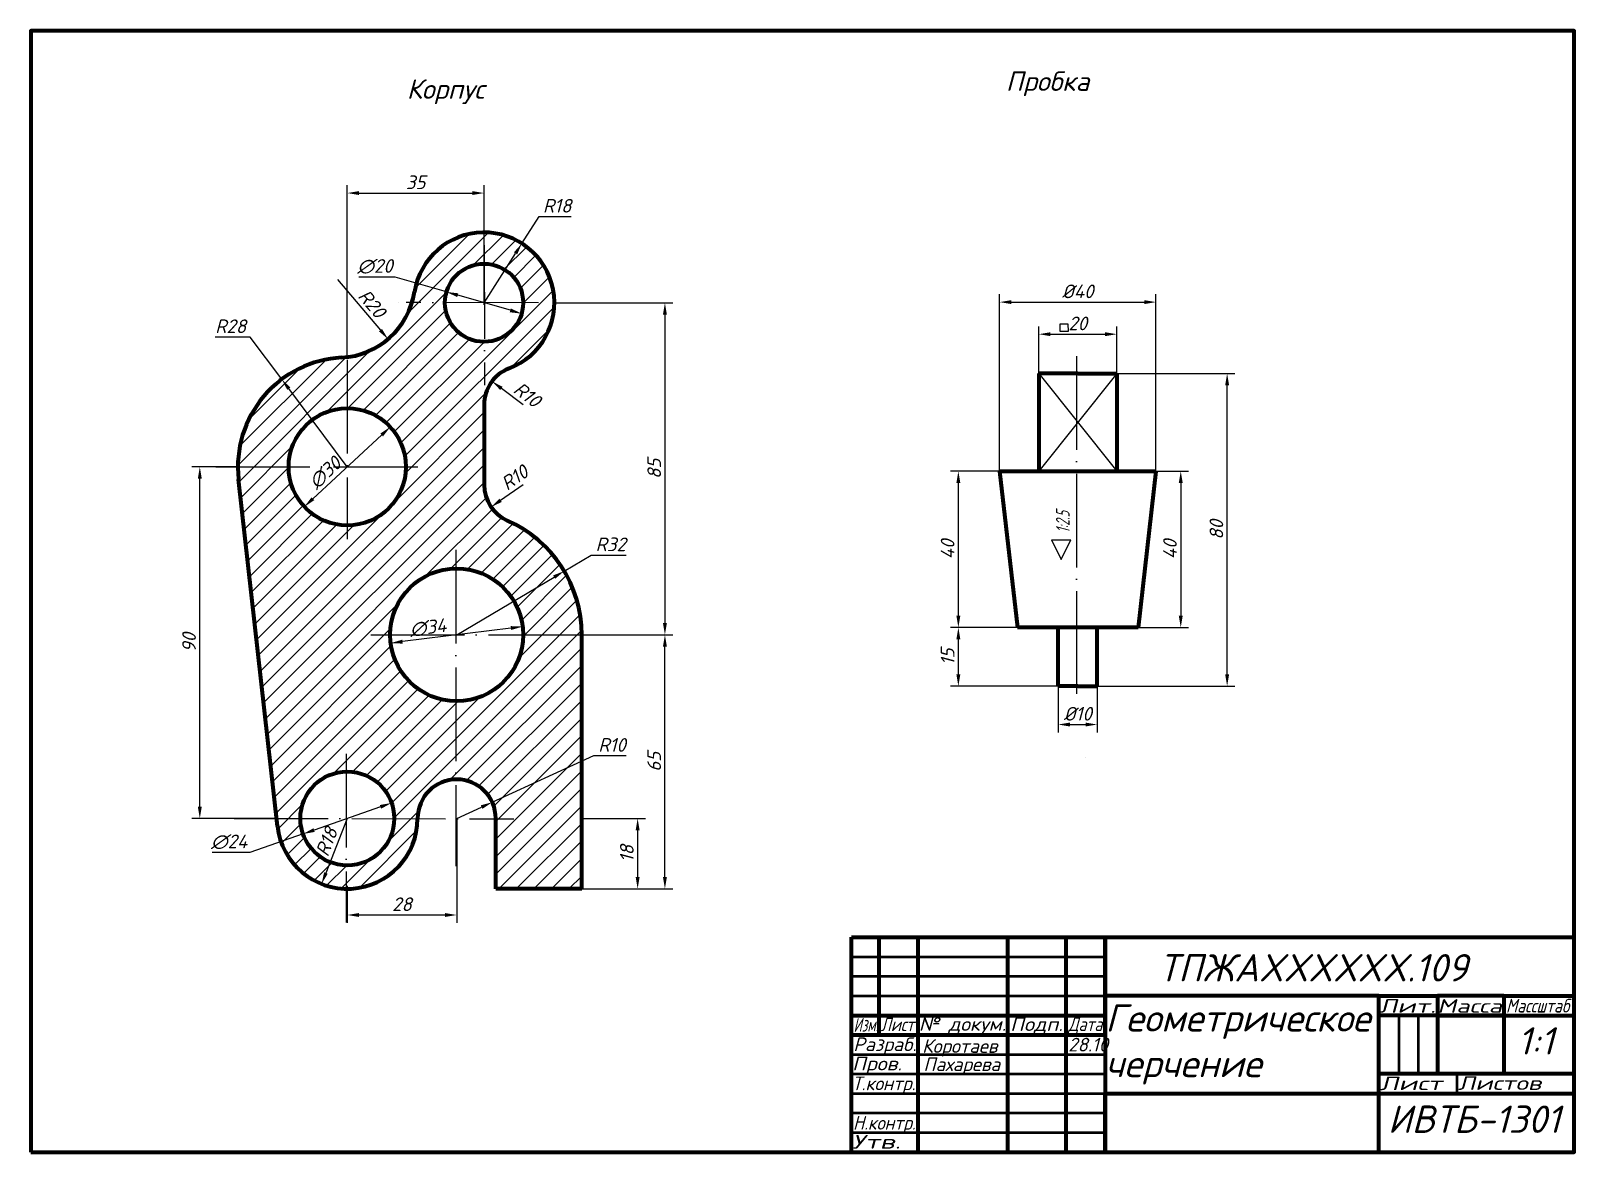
# Paper-space layout 'Лист1' of a CAD drawing. Header units: millimetres. Extents: x 20 to 415, y 5 to 292.
import ezdxf
from ezdxf.enums import TextEntityAlignment as Align

# ---------------------------------------------------------------- set-up
doc = ezdxf.new("R2010")
doc.units = ezdxf.units.MM
doc.linetypes.add('ACAD_ISO04W100', pattern=[30, 24, -3, 0, -3])
for name, color, linetype in [('оси', 1, 'ACAD_ISO04W100'), ('Размеры', 7, 'Continuous'), ('текст', 7, 'Continuous'), ('Тонкие', 1, 'Continuous')]:
    doc.layers.add(name, color=color, linetype=linetype)
doc.layers.add('Толстые', color=1, linetype='Continuous', lineweight=100)
doc.styles.add('Наклонный', font='isocpeur.ttf', dxfattribs={"oblique": 15})
doc.dimstyles.new('ISO-25', dxfattribs={"dimtxt": 3.5, "dimasz": 3, "dimexe": 2, "dimexo": 0, "dimgap": 1, "dimtad": 1, "dimtoh": 1, "dimtxsty": 'Наклонный', "dimcen": 0, "dimadec": 0, "dimazin": 0, "dimtfac": 1, "dimtmove": 0, "dimatfit": 2, "dimfxl": 1, "dimarcsym": 0})

# ---------------------------------------------------------------- blocks, each defined once
blk = doc.blocks.new('*U1')
at = {"layer": 'Тонкие', "lineweight": 50}
blk.add_line((-32.5, 0), (32.5, 0), dxfattribs=at)
blk = doc.blocks.new('*U2')
at = {"layer": 'Тонкие', "color": 0, "linetype": 'ByBlock', "lineweight": -2, "transparency": 16777216}
for p in [(0, 50), (0, 45), (0, 40), (0, 35), (0, 30), (0, 25), (0, 20), (0, 15), (0, 10), (0, 5), (0, 0)]:
    blk.add_blockref('*U1', p, dxfattribs=at)
blk = doc.blocks.new('*D3')
at = {"layer": 'Размеры', "color": 0, "lineweight": -2, "transparency": 16777216}
for p, q in [((277.95, 204.28), (277.95, 216.36)), ((280.95, 214.36), (294.95, 214.36)), ((297.95, 204.28), (297.95, 216.36))]:
    blk.add_line(p, q, dxfattribs=at)
at = {"layer": 'Размеры', "color": 0, "transparency": 16777216}
for points in [[(280.95, 214.86), (280.95, 213.86), (277.95, 214.36)], [(294.95, 214.86), (294.95, 213.86), (297.95, 214.36)]]:
    blk.add_solid(points, dxfattribs=at)
at = {"layer": 'Размеры', "color": 0, "transparency": 16777216, "insert": (287.95, 217.11), "char_height": 3.5, "attachment_point": 5, "style": 'Наклонный'}
blk.add_mtext('20', dxfattribs=at)
blk = doc.blocks.new('*D4')
at = {"layer": 'Размеры', "color": 0, "lineweight": -2, "transparency": 16777216}
for p, q in [((297.95, 204.28), (328.19, 204.28)), ((326.19, 127.28), (326.19, 201.28)), ((292.95, 124.28), (328.19, 124.28))]:
    blk.add_line(p, q, dxfattribs=at)
at = {"layer": 'Размеры', "color": 0, "transparency": 16777216}
for points in [[(325.69, 201.28), (326.69, 201.28), (326.19, 204.28)], [(325.69, 127.28), (326.69, 127.28), (326.19, 124.28)]]:
    blk.add_solid(points, dxfattribs=at)
at = {"layer": 'Размеры', "color": 0, "transparency": 16777216, "insert": (323.44, 164.28), "char_height": 3.5, "attachment_point": 5, "rotation": 90, "style": 'Наклонный'}
blk.add_mtext('80', dxfattribs=at)
blk = doc.blocks.new('*D5')
at = {"layer": 'Размеры', "color": 0, "lineweight": -2, "transparency": 16777216}
for p, q in [((267.95, 179.28), (255.39, 179.28)), ((257.39, 142.28), (257.39, 176.28)), ((272.52, 139.28), (255.39, 139.28))]:
    blk.add_line(p, q, dxfattribs=at)
at = {"layer": 'Размеры', "color": 0, "transparency": 16777216}
for points in [[(256.89, 176.28), (257.89, 176.28), (257.39, 179.28)], [(256.89, 142.28), (257.89, 142.28), (257.39, 139.28)]]:
    blk.add_solid(points, dxfattribs=at)
at = {"layer": 'Размеры', "color": 0, "transparency": 16777216, "insert": (254.64, 159.28), "char_height": 3.5, "attachment_point": 5, "rotation": 90, "style": 'Наклонный'}
blk.add_mtext('40', dxfattribs=at)
blk = doc.blocks.new('*D6')
at = {"layer": 'Размеры', "color": 0, "lineweight": -2, "transparency": 16777216}
for p, q in [((272.52, 139.28), (255.39, 139.28)), ((257.39, 127.28), (257.39, 136.28)), ((282.95, 124.28), (255.39, 124.28))]:
    blk.add_line(p, q, dxfattribs=at)
at = {"layer": 'Размеры', "color": 0, "transparency": 16777216}
for points in [[(256.89, 136.28), (257.89, 136.28), (257.39, 139.28)], [(256.89, 127.28), (257.89, 127.28), (257.39, 124.28)]]:
    blk.add_solid(points, dxfattribs=at)
at = {"layer": 'Размеры', "color": 0, "transparency": 16777216, "insert": (254.64, 131.78), "char_height": 3.5, "attachment_point": 5, "rotation": 90, "style": 'Наклонный'}
blk.add_mtext('15', dxfattribs=at)
blk = doc.blocks.new('*D7')
at = {"layer": 'Размеры', "color": 0, "lineweight": -2, "transparency": 16777216}
for p, q in [((282.95, 124.28), (282.95, 112.45)), ((292.95, 124.28), (292.95, 112.45)), ((285.95, 114.45), (289.95, 114.45))]:
    blk.add_line(p, q, dxfattribs=at)
at = {"layer": 'Размеры', "color": 0, "transparency": 16777216}
for points in [[(285.95, 114.95), (285.95, 113.95), (282.95, 114.45)], [(289.95, 114.95), (289.95, 113.95), (292.95, 114.45)]]:
    blk.add_solid(points, dxfattribs=at)
at = {"layer": 'Размеры', "color": 0, "transparency": 16777216, "insert": (287.95, 117.2), "char_height": 3.5, "attachment_point": 5, "style": 'Наклонный'}
blk.add_mtext('%%C10', dxfattribs=at)
blk = doc.blocks.new('*D8')
at = {"layer": 'Размеры', "color": 0, "lineweight": -2, "transparency": 16777216}
for p, q in [((76.11, 213.64), (67.17, 213.64)), ((84.21, 202.82), (76.11, 213.64)), ((100.99, 180.4), (86.01, 200.42))]:
    blk.add_line(p, q, dxfattribs=at)
at = {"layer": 'Размеры', "color": 0, "transparency": 16777216}
blk.add_solid([(86.41, 200.72), (85.61, 200.12), (84.21, 202.82)], dxfattribs=at)
at = {"layer": 'Размеры', "color": 0, "transparency": 16777216, "insert": (71.14, 216.39), "char_height": 3.5, "attachment_point": 5, "style": 'Наклонный'}
blk.add_mtext('R28', dxfattribs=at)
blk = doc.blocks.new('*D9')
at = {"layer": 'Размеры', "color": 0, "lineweight": -2, "transparency": 16777216}
blk.add_line((98.46, 228.34), (109.48, 215.39), dxfattribs=at)
at = {"layer": 'Размеры', "color": 0, "transparency": 16777216}
blk.add_solid([(109.86, 215.72), (109.1, 215.07), (111.42, 213.11)], dxfattribs=at)
at = {"layer": 'Размеры', "color": 0, "transparency": 16777216, "insert": (107.3, 222.2), "char_height": 3.5, "attachment_point": 5, "rotation": 310.4069, "style": 'Наклонный'}
blk.add_mtext('R20', dxfattribs=at)
blk = doc.blocks.new('*D10')
at = {"layer": 'Размеры', "color": 0, "lineweight": -2, "transparency": 16777216}
for p, q in [((113.24, 228.96), (103.95, 228.96)), ((126.38, 225.17), (113.24, 228.96)), ((142.72, 220.47), (129.26, 224.34))]:
    blk.add_line(p, q, dxfattribs=at)
at = {"layer": 'Размеры', "color": 0, "transparency": 16777216}
for points in [[(129.4, 224.82), (129.13, 223.86), (126.38, 225.17)], [(142.86, 220.95), (142.58, 219.98), (145.6, 219.63)]]:
    blk.add_solid(points, dxfattribs=at)
at = {"layer": 'Размеры', "color": 0, "transparency": 16777216, "insert": (108.09, 231.71), "char_height": 3.5, "attachment_point": 5, "style": 'Наклонный'}
blk.add_mtext('∅20', dxfattribs=at)
blk = doc.blocks.new('*D11')
at = {"layer": 'Размеры', "color": 0, "lineweight": -2, "transparency": 16777216}
for p, q in [((145.67, 237.58), (150.08, 244.48)), ((150.08, 244.48), (158.32, 244.48)), ((135.99, 222.4), (144.06, 235.05))]:
    blk.add_line(p, q, dxfattribs=at)
at = {"layer": 'Размеры', "color": 0, "transparency": 16777216}
blk.add_solid([(143.64, 235.32), (144.48, 234.78), (145.67, 237.58)], dxfattribs=at)
at = {"layer": 'Размеры', "color": 0, "transparency": 16777216, "insert": (154.7, 247.23), "char_height": 3.5, "attachment_point": 5, "style": 'Наклонный'}
blk.add_mtext('R18', dxfattribs=at)
blk = doc.blocks.new('*D12')
at = {"layer": 'Размеры', "color": 0, "lineweight": -2, "transparency": 16777216}
blk.add_line((109.79, 188.57), (92.19, 172.24), dxfattribs=at)
at = {"layer": 'Размеры', "color": 0, "transparency": 16777216}
for points in [[(109.45, 188.93), (110.13, 188.2), (111.99, 190.61)], [(91.85, 172.61), (92.53, 171.88), (90, 170.2)]]:
    blk.add_solid(points, dxfattribs=at)
at = {"layer": 'Размеры', "color": 0, "transparency": 16777216, "insert": (95.29, 178.86), "char_height": 3.5, "attachment_point": 5, "rotation": 42.8571, "style": 'Наклонный'}
blk.add_mtext('∅30', dxfattribs=at)
blk = doc.blocks.new('*D13')
at = {"layer": 'Размеры', "color": 0, "lineweight": -2, "transparency": 16777216}
blk.add_line((145.99, 196.25), (140.42, 200.49), dxfattribs=at)
at = {"layer": 'Размеры', "color": 0, "transparency": 16777216}
blk.add_solid([(140.72, 200.89), (140.12, 200.09), (138.03, 202.3)], dxfattribs=at)
at = {"layer": 'Размеры', "color": 0, "transparency": 16777216, "insert": (147.05, 198.9), "char_height": 3.5, "attachment_point": 5, "rotation": 322.7519, "style": 'Наклонный'}
blk.add_mtext('R10', dxfattribs=at)
blk = doc.blocks.new('*D14')
at = {"layer": 'Размеры', "color": 0, "lineweight": -2, "transparency": 16777216}
blk.add_line((145.99, 175.81), (140.24, 171.82), dxfattribs=at)
at = {"layer": 'Размеры', "color": 0, "transparency": 16777216}
blk.add_solid([(139.95, 172.24), (140.52, 171.41), (137.77, 170.12)], dxfattribs=at)
at = {"layer": 'Размеры', "color": 0, "transparency": 16777216, "insert": (143.8, 177.64), "char_height": 3.5, "attachment_point": 5, "rotation": 34.701, "style": 'Наклонный'}
blk.add_mtext('R10', dxfattribs=at)
blk = doc.blocks.new('*D15')
at = {"layer": 'Размеры', "color": 0, "lineweight": -2, "transparency": 16777216}
blk.add_line((142.88, 139.15), (115.1, 135.66), dxfattribs=at)
at = {"layer": 'Размеры', "color": 0, "transparency": 16777216}
for points in [[(142.82, 139.64), (142.94, 138.65), (145.86, 139.52)], [(115.04, 136.16), (115.16, 135.16), (112.12, 135.29)]]:
    blk.add_solid(points, dxfattribs=at)
at = {"layer": 'Размеры', "color": 0, "transparency": 16777216, "insert": (121.65, 139.25), "char_height": 3.5, "attachment_point": 5, "rotation": 7.1568, "style": 'Наклонный'}
blk.add_mtext('∅34', dxfattribs=at)
blk = doc.blocks.new('*D16')
at = {"layer": 'Размеры', "color": 0, "lineweight": -2, "transparency": 16777216}
for p, q in [((156.52, 153.72), (163.44, 157.82)), ((163.44, 157.82), (172.38, 157.82)), ((128.99, 137.4), (153.94, 152.19))]:
    blk.add_line(p, q, dxfattribs=at)
at = {"layer": 'Размеры', "color": 0, "transparency": 16777216}
blk.add_solid([(153.68, 152.62), (154.19, 151.76), (156.52, 153.72)], dxfattribs=at)
at = {"layer": 'Размеры', "color": 0, "transparency": 16777216, "insert": (168.41, 160.57), "char_height": 3.5, "attachment_point": 5, "style": 'Наклонный'}
blk.add_mtext('R32', dxfattribs=at)
blk = doc.blocks.new('*D17')
at = {"layer": 'Размеры', "color": 0, "lineweight": -2, "transparency": 16777216}
for p, q in [((138.08, 94.56), (164.13, 106.48)), ((164.13, 106.48), (172.36, 106.48)), ((128.99, 90.4), (135.36, 93.32))]:
    blk.add_line(p, q, dxfattribs=at)
at = {"layer": 'Размеры', "color": 0, "transparency": 16777216}
blk.add_solid([(135.15, 93.77), (135.56, 92.86), (138.08, 94.56)], dxfattribs=at)
at = {"layer": 'Размеры', "color": 0, "transparency": 16777216, "insert": (168.75, 109.23), "char_height": 3.5, "attachment_point": 5, "style": 'Наклонный'}
blk.add_mtext('R10', dxfattribs=at)
blk = doc.blocks.new('*D18')
at = {"layer": 'Размеры', "color": 0, "lineweight": -2, "transparency": 16777216}
for p, q in [((109.48, 93.38), (92.5, 87.43)), ((89.67, 86.44), (76.07, 81.67)), ((76.07, 81.67), (66.43, 81.67))]:
    blk.add_line(p, q, dxfattribs=at)
at = {"layer": 'Размеры', "color": 0, "transparency": 16777216}
for points in [[(109.32, 93.85), (109.65, 92.91), (112.32, 94.37)], [(92.33, 87.9), (92.66, 86.96), (89.67, 86.44)]]:
    blk.add_solid(points, dxfattribs=at)
at = {"layer": 'Размеры', "color": 0, "transparency": 16777216, "insert": (70.75, 84.42), "char_height": 3.5, "attachment_point": 5, "style": 'Наклонный'}
blk.add_mtext('∅24', dxfattribs=at)
blk = doc.blocks.new('*D19')
at = {"layer": 'Размеры', "color": 0, "lineweight": -2, "transparency": 16777216}
blk.add_line((100.99, 90.4), (95.51, 76.44), dxfattribs=at)
at = {"layer": 'Размеры', "color": 0, "transparency": 16777216}
blk.add_solid([(95.05, 76.62), (95.98, 76.26), (94.42, 73.65)], dxfattribs=at)
at = {"layer": 'Размеры', "color": 0, "transparency": 16777216, "insert": (95.69, 84.43), "char_height": 3.5, "attachment_point": 5, "rotation": 68.5825, "style": 'Наклонный'}
blk.add_mtext('R18', dxfattribs=at)
blk = doc.blocks.new('*D20')
at = {"layer": 'Размеры', "color": 0, "lineweight": -2, "transparency": 16777216}
for p, q in [((160.99, 137.4), (184.29, 137.4)), ((182.29, 75.4), (182.29, 134.4)), ((160.99, 72.4), (184.29, 72.4))]:
    blk.add_line(p, q, dxfattribs=at)
at = {"layer": 'Размеры', "color": 0, "transparency": 16777216}
for points in [[(181.79, 134.4), (182.79, 134.4), (182.29, 137.4)], [(181.79, 75.4), (182.79, 75.4), (182.29, 72.4)]]:
    blk.add_solid(points, dxfattribs=at)
at = {"layer": 'Размеры', "color": 0, "transparency": 16777216, "insert": (179.54, 104.9), "char_height": 3.5, "attachment_point": 5, "rotation": 90, "style": 'Наклонный'}
blk.add_mtext('65', dxfattribs=at)
blk = doc.blocks.new('*D21')
at = {"layer": 'Размеры', "color": 0, "lineweight": -2, "transparency": 16777216}
for p, q in [((153.99, 222.4), (184.29, 222.4)), ((182.29, 219.4), (182.29, 140.4)), ((160.99, 137.4), (184.29, 137.4))]:
    blk.add_line(p, q, dxfattribs=at)
at = {"layer": 'Размеры', "color": 0, "transparency": 16777216}
for points in [[(181.79, 219.4), (182.79, 219.4), (182.29, 222.4)], [(181.79, 140.4), (182.79, 140.4), (182.29, 137.4)]]:
    blk.add_solid(points, dxfattribs=at)
at = {"layer": 'Размеры', "color": 0, "transparency": 16777216, "insert": (179.54, 179.9), "char_height": 3.5, "attachment_point": 5, "rotation": 90, "style": 'Наклонный'}
blk.add_mtext('85', dxfattribs=at)
blk = doc.blocks.new('*D22')
at = {"layer": 'Размеры', "color": 0, "lineweight": -2, "transparency": 16777216}
for p, q in [((73.5, 180.4), (61.24, 180.4)), ((63.24, 93.4), (63.24, 177.4)), ((82.88, 90.4), (61.24, 90.4))]:
    blk.add_line(p, q, dxfattribs=at)
at = {"layer": 'Размеры', "color": 0, "transparency": 16777216}
for points in [[(62.74, 177.4), (63.74, 177.4), (63.24, 180.4)], [(62.74, 93.4), (63.74, 93.4), (63.24, 90.4)]]:
    blk.add_solid(points, dxfattribs=at)
at = {"layer": 'Размеры', "color": 0, "transparency": 16777216, "insert": (60.49, 135.4), "char_height": 3.5, "attachment_point": 5, "rotation": 90, "style": 'Наклонный'}
blk.add_mtext('90', dxfattribs=at)
blk = doc.blocks.new('*D23')
at = {"layer": 'Размеры', "color": 0, "lineweight": -2, "transparency": 16777216}
for p, q in [((160.99, 90.4), (177.3, 90.4)), ((175.3, 87.4), (175.3, 75.4)), ((160.99, 72.4), (177.3, 72.4))]:
    blk.add_line(p, q, dxfattribs=at)
at = {"layer": 'Размеры', "color": 0, "transparency": 16777216}
for points in [[(174.8, 87.4), (175.8, 87.4), (175.3, 90.4)], [(174.8, 75.4), (175.8, 75.4), (175.3, 72.4)]]:
    blk.add_solid(points, dxfattribs=at)
at = {"layer": 'Размеры', "color": 0, "transparency": 16777216, "insert": (172.55, 81.4), "char_height": 3.5, "attachment_point": 5, "rotation": 90, "style": 'Наклонный'}
blk.add_mtext('18', dxfattribs=at)
blk = doc.blocks.new('*D24')
at = {"layer": 'Размеры', "color": 0, "lineweight": -2, "transparency": 16777216}
for p, q in [((128.99, 90.4), (128.99, 63.7)), ((100.99, 73.17), (100.99, 63.7)), ((103.99, 65.7), (125.99, 65.7))]:
    blk.add_line(p, q, dxfattribs=at)
at = {"layer": 'Размеры', "color": 0, "transparency": 16777216}
for points in [[(103.99, 66.2), (103.99, 65.2), (100.99, 65.7)], [(125.99, 66.2), (125.99, 65.2), (128.99, 65.7)]]:
    blk.add_solid(points, dxfattribs=at)
at = {"layer": 'Размеры', "color": 0, "transparency": 16777216, "insert": (114.99, 68.45), "char_height": 3.5, "attachment_point": 5, "style": 'Наклонный'}
blk.add_mtext('28', dxfattribs=at)
blk = doc.blocks.new('*D25')
at = {"layer": 'Размеры', "color": 0, "lineweight": -2, "transparency": 16777216}
for p, q in [((100.99, 208.5), (100.99, 252.49)), ((103.99, 250.49), (132.99, 250.49)), ((135.99, 221.87), (135.99, 252.49))]:
    blk.add_line(p, q, dxfattribs=at)
at = {"layer": 'Размеры', "color": 0, "transparency": 16777216}
for points in [[(103.99, 250.99), (103.99, 249.99), (100.99, 250.49)], [(132.99, 250.99), (132.99, 249.99), (135.99, 250.49)]]:
    blk.add_solid(points, dxfattribs=at)
at = {"layer": 'Размеры', "color": 0, "transparency": 16777216, "insert": (118.49, 253.24), "char_height": 3.5, "attachment_point": 5, "style": 'Наклонный'}
blk.add_mtext('35', dxfattribs=at)
blk = doc.blocks.new('*D26')
at = {"layer": 'Размеры', "color": 0, "lineweight": -2, "transparency": 16777216}
for p, q in [((267.95, 179.28), (267.95, 224.57)), ((270.95, 222.57), (304.95, 222.57)), ((307.95, 179.28), (307.95, 224.57))]:
    blk.add_line(p, q, dxfattribs=at)
at = {"layer": 'Размеры', "color": 0, "transparency": 16777216}
for points in [[(270.95, 223.07), (270.95, 222.07), (267.95, 222.57)], [(304.95, 223.07), (304.95, 222.07), (307.95, 222.57)]]:
    blk.add_solid(points, dxfattribs=at)
at = {"layer": 'Размеры', "color": 0, "transparency": 16777216, "insert": (287.95, 225.32), "char_height": 3.5, "attachment_point": 5, "style": 'Наклонный'}
blk.add_mtext('%%C40', dxfattribs=at)
blk = doc.blocks.new('*D27')
at = {"layer": 'Размеры', "color": 0, "lineweight": -2, "transparency": 16777216}
for p, q in [((307.95, 179.28), (316.31, 179.28)), ((314.31, 176.28), (314.31, 142.28)), ((303.38, 139.28), (316.31, 139.28))]:
    blk.add_line(p, q, dxfattribs=at)
at = {"layer": 'Размеры', "color": 0, "transparency": 16777216}
for points in [[(313.81, 176.28), (314.81, 176.28), (314.31, 179.28)], [(313.81, 142.28), (314.81, 142.28), (314.31, 139.28)]]:
    blk.add_solid(points, dxfattribs=at)
at = {"layer": 'Размеры', "color": 0, "transparency": 16777216, "insert": (311.56, 159.28), "char_height": 3.5, "attachment_point": 5, "rotation": 90, "style": 'Наклонный'}
blk.add_mtext('40', dxfattribs=at)

psp = doc.layouts.new('Лист1')

# ---------------------------------------------------------------- hatches: boundary and pattern name
at = {"layer": 'Тонкие'}
h = psp.add_hatch(dxfattribs=at)
h.set_pattern_fill('ANSI31', color=256)
h.paths.add_polyline_path([(135.991, 196.251, -0.3108679), (142.42, 205.591, 1.7336687), (118.212, 225.215, -0.3540761), (99.513, 208.365, 0.431461), (73.164, 177.293), (83.103, 88.404, 0.9458235), (118.991, 90.404, -1), (138.991, 90.404), (138.991, 72.404), (160.991, 72.404), (160.991, 137.404, 0.2968011), (141.943, 166.666, -0.2968011), (135.991, 175.81)])
h.paths.add_polyline_path([(85.991, 180.404, -1), (115.991, 180.404, -1)], flags=16)
h.paths.add_polyline_path([(145.991, 137.404, -1), (111.991, 137.404, -1)], flags=16)
h.paths.add_polyline_path([(125.991, 222.404, -1), (145.991, 222.404, -1)], flags=16)
h.paths.add_polyline_path([(112.991, 90.404, -1), (88.991, 90.404, -1)], flags=16)

# ---------------------------------------------------------------- linework, layer by layer
at = {"layer": 'оси'}
for p, q in [((135.991, 237.175), (136.133, 201.301)), ((114.153, 222.584), (114.153, 222.584)), ((149.903, 222.404), (116.091, 222.491)), ((100.927, 207.788), (100.927, 161.885)), ((287.664, 208.758), (287.664, 127.849)), ((67.369, 180.404), (119.044, 180.449)), ((128.789, 159.149), (128.789, 78.221)), ((107, 137.41), (166.952, 137.41)), ((287.664, 127.849), (287.664, 122.322)), ((100.717, 106.953), (100.717, 63.769)), ((72.06, 90.404), (143.609, 90.301))]:
    psp.add_line(p, q, dxfattribs=at)
at = {"layer": 'Размеры'}
for p, q in [((283.459, 215.032), (283.45, 217.032)), ((283.45, 217.032), (285.45, 217.026)), ((285.459, 215.032), (283.459, 215.032)), ((285.45, 217.026), (285.459, 215.032)), ((281.206, 161.733), (286.206, 161.733)), ((281.206, 161.733), (283.706, 156.733)), ((283.706, 156.733), (286.206, 161.733))]:
    psp.add_line(p, q, dxfattribs=at)
at = {"layer": 'Толстые'}
for p, q in [((287.949, 204.282), (277.949, 204.282)), ((277.949, 204.282), (277.949, 179.282)), ((287.949, 204.282), (297.949, 204.282)), ((297.949, 204.282), (297.949, 179.282)), ((135.991, 196.251), (135.991, 175.81)), ((135.991, 180.404), (135.991, 180.404)), ((267.949, 179.282), (272.521, 139.282)), ((267.949, 179.282), (307.949, 179.282)), ((307.949, 179.282), (303.378, 139.282)), ((83.103, 88.404), (73.164, 177.293)), ((303.378, 139.282), (272.521, 139.282)), ((282.949, 124.282), (282.949, 139.282)), ((292.949, 124.282), (292.949, 139.282)), ((160.991, 72.404), (160.991, 137.404)), ((160.991, 137.404), (160.991, 137.404)), ((287.949, 124.282), (282.949, 124.282)), ((287.949, 124.282), (292.949, 124.282)), ((138.991, 72.404), (138.991, 90.404)), ((160.991, 72.404), (138.991, 72.404))]:
    psp.add_line(p, q, dxfattribs=at)
at = {"layer": 'Толстые', "lineweight": 100}
for p, q in [((230, 5), (230, 60)), ((230, 60), (415, 60)), ((230, 60), (230, 60)), ((230, 60), (230, 60)), ((237, 60), (237, 35)), ((247, 60), (247, 5)), ((270, 60), (270, 5)), ((285, 5), (285, 60)), ((295, 35), (295, 60)), ((295, 60), (295, 5)), ((365, 45), (295, 45)), ((365, 5), (365, 45)), ((365, 45), (380, 45)), ((380, 45), (380, 40)), ((397, 45), (380, 45)), ((397, 45), (397, 40)), ((397, 45), (415, 45)), ((230, 40), (295, 40)), ((397, 40), (365, 40)), ((380, 40), (397, 40)), ((380, 40), (380, 25)), ((397, 40), (415, 40)), ((397, 40), (397, 25)), ((230, 35), (295, 35)), ((415, 25), (365, 25)), ((415, 20), (415, 25)), ((295, 5), (295, 20)), ((295, 20), (365, 20)), ((365, 20), (415, 20)), ((270, 5), (285, 5)), ((295, 5), (365, 5))]:
    psp.add_line(p, q, dxfattribs=at)
at = {"layer": 'Толстые', "lineweight": 50}
psp.add_line((385, 25), (385, 20), dxfattribs=at)
at = {"layer": 'Толстые', "lineweight": 100}
psp.add_lwpolyline([(20, 5), (415, 5), (415, 292), (20, 292)], close=True, dxfattribs=at)
at = {"layer": 'Толстые'}
for centre, radius in [((135.991, 222.404), 10), ((100.991, 180.404), 15), ((128.991, 137.404), 17), ((100.991, 90.404), 12)]:
    psp.add_circle(centre, radius, dxfattribs=at)
for centre, radius, start, end in [((135.991, 222.404), 18, 290.92483, 171.01747), ((98.457, 228.337), 20, 273.02611, 351.01747), ((100.991, 180.404), 28, 93.02611, 186.37937), ((145.991, 196.251), 10, 110.92483, 180), ((145.991, 175.81), 10, 180, 246.12379), ((128.991, 137.404), 32, 0, 66.12379), ((128.991, 90.404), 10, 0, 180), ((100.991, 90.404), 18, 186.37937, 0)]:
    psp.add_arc(centre, radius, start, end, dxfattribs=at)
at = {"layer": 'Тонкие'}
for p, q in [((277.949, 204.282), (297.949, 179.282)), ((297.949, 204.282), (277.949, 179.282)), ((289.836, 106.043), (289.836, 106.043))]:
    psp.add_line(p, q, dxfattribs=at)
at = {"layer": 'Тонкие', "lineweight": 50}
for p, q in [((365.102, 44.921), (379.936, 44.921)), ((365.102, 39.939), (379.828, 39.939)), ((370.102, 39.939), (370.102, 25)), ((375.102, 39.939), (375.102, 25)), ((230, 12.16), (230, 12.16)), ((230, 12.16), (230, 12.16))]:
    psp.add_line(p, q, dxfattribs=at)

# ---------------------------------------------------------------- block references
psp.add_blockref('*U2', (262.549, 5.03), dxfattribs=at)

# ---------------------------------------------------------------- texts
at = {"layer": 'Размеры', "style": 'Наклонный', "oblique": 15, "width": 0.639264}
psp.add_text('1:2.5', height=3.5, rotation=90, dxfattribs=at).set_placement((285.87, 163.494), (285.87, 169.088), align=Align.FIT)
at = {"layer": 'Размеры', "insert": (269.547, 281.633), "char_height": 5, "attachment_point": 1, "style": 'Наклонный'}
psp.add_mtext_dynamic_manual_height_columns('Пробка', width=0.59309, gutter_width=17.5, heights=[0], dxfattribs=at)
at = {"layer": 'Размеры', "insert": (116.211, 279.606), "char_height": 5, "attachment_point": 1, "style": 'Наклонный'}
psp.add_mtext('Корпус', dxfattribs=at)
at = {"layer": 'текст', "lineweight": 50, "style": 'Наклонный', "oblique": 15}
for s, width, p, p2 in [('Лит.', 1.550263, (364.973, 40.667), (379.623, 40.667)), ('Масса', 1.279078, (379.991, 40.667), (396.555, 40.667)), ('Массштаб', 0.746019, (397.56, 40.74), (413.749, 40.74)), ('Подп.', 1.204336, (270.655, 36.011), (284.143, 36.011)), ('Дата', 0.732257, (285.518, 36.006), (294.231, 36.006)), ('Лист', 0.809282, (237.541, 35.954), (246.038, 35.954)), ('Разраб.', 0.97213, (230.506, 30.862), (246.668, 30.862)), ('Пров.', 1.136563, (230.213, 25.929), (242.943, 25.929)), ('Т.контр.', 0.907595, (230.213, 20.848), (246.414, 20.848)), ('Лист', 1.529896, (365.19, 20.855), (381.254, 20.855)), ('Листов', 1.385976, (385.227, 20.928), (406.571, 20.928)), ('Н.контр.', 0.896988, (230.433, 10.76), (246.444, 10.76)), ('Утв.', 1.317176, (230.213, 5.9), (242.661, 5.9))]:
    psp.add_text(s, height=3.5, dxfattribs=dict(at, width=width)).set_placement(p, p2, align=Align.FIT)
at = {"layer": 'текст', "lineweight": 100, "style": 'Наклонный', "oblique": 15, "width": 1.118695}
psp.add_text('№ докум.', height=3.5, dxfattribs=at).set_placement((247.287, 36.053), (269.605, 36.053), align=Align.FIT)
at = {"layer": 'текст', "lineweight": 50, "style": 'Наклонный', "oblique": 15, "width": 0.711878}
psp.add_text('Изм.', height=3.5, rotation=2.10919, dxfattribs=at).set_placement((230.568, 35.738), (236.917, 35.971), align=Align.FIT)
at = {"layer": 'текст', "attachment_point": 1, "style": 'Наклонный'}
for s, width, insert, char_height in [('ТПЖАXXXXXX.109', 0.09584, (308.694, 55.693), 7), ('Геометрическое\\Pчерчение', 0.20037, (295, 42.856), 7), ('1:1', 0.12952, (400.522, 36.974), 7), ('Коротаев', 0.18726, (248.13, 33.912), 3.5), ('28.10', 0.13999, (285.508, 34.268), 3.5), ('Пахарева', 0.16273, (248.447, 29.244), 3.5)]:
    psp.add_mtext_dynamic_manual_height_columns(s, width=width, gutter_width=17.5, heights=[0], dxfattribs=dict(at, insert=insert, char_height=char_height))
at = {"layer": 'текст', "insert": (367.297, 16.933), "char_height": 7, "attachment_point": 1, "style": 'Наклонный'}
psp.add_mtext('ИВТБ-1301', dxfattribs=at)

# ---------------------------------------------------------------- dimensions: what is measured, and where the dimension line sits
at = {"layer": 'Размеры'}
for base, p1, p2, picture, middle in [((135.991, 250.485), (100.991, 208.499), (135.991, 221.865), '*D25', (118.491, 253.235)), ((297.949, 214.357), (277.949, 204.282), (297.949, 204.282), '*D3', (287.949, 217.107)), ((128.991, 65.697), (100.991, 73.17), (128.991, 90.404), '*D24', (114.991, 68.447))]:
    dim = psp.add_linear_dim(base=base, p1=p1, p2=p2, dimstyle='ISO-25', dxfattribs=at)
    dim.commit()
    dim.dimension.update_dxf_attribs({"geometry": picture, "text_midpoint": middle})
for center, mpoint, picture, middle in [((135.991, 222.404), (145.673, 237.578), '*D11', (154.698, 244.484)), ((98.457, 228.337), (111.421, 213.108), '*D9', (105.202, 220.414)), ((100.991, 180.404), (84.209, 202.818), '*D8', (71.138, 213.639)), ((145.991, 196.251), (138.031, 202.304), '*D13', (145.389, 196.709)), ((145.991, 175.81), (137.77, 170.117), '*D14', (145.369, 175.38)), ((128.991, 137.404), (156.52, 153.719), '*D16', (168.414, 157.823)), ((128.991, 90.404), (138.085, 94.564), '*D17', (168.745, 106.475))]:
    dim = psp.add_radius_dim(center=center, mpoint=mpoint, dimstyle='ISO-25', dxfattribs=at)
    dim.commit()
    dim.dimension.update_dxf_attribs({"geometry": picture, "text_midpoint": middle, "dimtype": 164})
for p1, p2, picture, middle in [((145.6, 219.634), (126.382, 225.174), '*D10', (108.092, 228.964)), ((111.987, 190.607), (89.995, 170.202), '*D12', (97.156, 176.846)), ((145.859, 139.522), (112.123, 135.286), '*D15', (121.99, 136.525)), ((112.316, 94.372), (89.666, 86.436), '*D18', (70.749, 81.672))]:
    dim = psp.add_diameter_dim_2p(p1=p1, p2=p2, dimstyle='ISO-25', dxfattribs=at)
    dim.commit()
    dim.dimension.update_dxf_attribs({"geometry": picture, "text_midpoint": middle, "dimtype": 163})
for base, p1, p2, text, picture, middle in [((307.949, 222.571), (267.949, 179.282), (307.949, 179.282), '%%C40', '*D26', (287.949, 225.321)), ((292.949, 114.452), (282.949, 124.282), (292.949, 124.282), '%%C<>', '*D7', (287.949, 117.202))]:
    dim = psp.add_linear_dim(base=base, p1=p1, p2=p2, text=text, dimstyle='ISO-25', dxfattribs=at)
    dim.commit()
    dim.dimension.update_dxf_attribs({"geometry": picture, "text_midpoint": middle})
for base, p1, p2, picture, middle in [((182.295, 137.404), (153.991, 222.404), (160.991, 137.404), '*D21', (179.545, 179.904)), ((326.189, 204.282), (292.949, 124.282), (297.949, 204.282), '*D4', (323.439, 164.282)), ((63.24, 180.404), (82.879, 90.404), (73.498, 180.404), '*D22', (60.49, 135.404)), ((257.3896, 179.2771), (272.5206, 139.2816), (267.9496, 179.2771), '*D5', (254.6396, 159.2793)), ((314.314, 139.282), (307.949, 179.282), (303.378, 139.282), '*D27', (311.564, 159.282)), ((257.39, 139.282), (282.949, 124.282), (272.521, 139.282), '*D6', (254.64, 131.782)), ((182.295, 137.404), (160.991, 72.404), (160.991, 137.404), '*D20', (179.545, 104.904)), ((175.3, 72.404), (160.991, 90.404), (160.991, 72.404), '*D23', (172.55, 81.404))]:
    dim = psp.add_linear_dim(base=base, p1=p1, p2=p2, angle=90, dimstyle='ISO-25', dxfattribs=at)
    dim.commit()
    dim.dimension.update_dxf_attribs({"geometry": picture, "text_midpoint": middle})
dim = psp.add_radius_dim(center=(100.991, 90.404), mpoint=(94.418, 73.647), dimstyle='ISO-25', dxfattribs=at)
dim.commit()
dim.dimension.update_dxf_attribs({"geometry": '*D19', "text_midpoint": (95.692, 84.426)})

doc.saveas('drawing.dxf')
